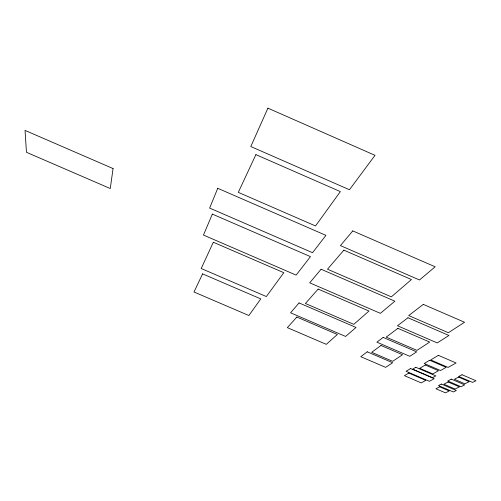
<?xml version="1.0" encoding="UTF-8"?>
<svg xmlns="http://www.w3.org/2000/svg" width="501" height="501" viewBox="0 0 501 501"><rect width="100%" height="100%" fill="white"/><g stroke="black" fill="none" stroke-linecap="round" stroke-linejoin="round"><path stroke-width="0.75" d="M113.063 168.568L110.264 188.539L26.459 152.298L25.05 130.404L113.063 168.568M217.741 188.301L209.637 208.072L312.536 252.698L325.932 235.357L217.741 188.301M212.343 214.102L203.462 235.069L296.122 275.112L310.463 256.631L212.343 214.102M267.922 108.166L250.801 146.542L349.454 189.741L375.024 155.335L267.922 108.166M213.326 242.233L201.202 268.517L266.357 296.554L283.798 272.676L213.326 242.233M255.898 154.627L238.307 192.353L315.511 225.951L340.373 191.601L255.898 154.627M202.586 273.878L194.006 291.995L248.865 315.524L260.783 298.903L202.586 273.878M352.773 230.898L340.442 245.609L419.487 279.971L435.162 266.801L352.773 230.898M321.11 269.237L309.706 282.815L380.372 313.344L394.876 301.176L321.11 269.237M343.861 250.162L327.491 269.2L391.331 296.855L411.459 279.539L343.861 250.162M299.078 302.93L290.574 312.793L345.571 336.44L356.023 327.454L299.078 302.93M318.166 289.077L305.397 303.487L353.8 324.341L368.993 311.027L318.166 289.077M296.855 317.058L287.349 327.635L326.295 344.344L337.361 334.474L296.855 317.058M423.326 304.383L408.71 315.567L448.351 332.72L464.565 322.262L423.326 304.383M407.971 317.759L397.468 325.75L437.248 342.922L448.94 335.476L407.971 317.759M383.152 337.411L376.89 342.164L409.774 356.317L416.663 351.852L383.152 337.411M397.888 328.33L386.19 337.129L416.951 350.381L429.708 342.064L397.888 328.33M367.264 351.815L360.77 356.687L385.632 367.365L392.64 362.718L367.264 351.815M380.992 345.458L371.704 352.322L392.646 361.321L402.535 354.727L380.992 345.458M410.588 368.536L406.092 371.291L429.413 381.305L434.198 378.687L410.588 368.536M415.799 367.277L412.718 369.143L432.551 377.666L435.801 375.875L415.799 367.277M429.645 360.257L424.228 363.526L440.492 370.521L446.14 367.358L429.645 360.257M408.766 373.051L404.413 375.675L421.241 382.896L425.794 380.365L408.766 373.051M438.369 355.341L430.747 359.937L448.107 367.415L456.073 362.974L438.369 355.341M425.286 365.004L419.744 368.323L432.795 373.934L438.538 370.702L425.286 365.004M441.381 384.06L438.494 385.576L453.349 391.951L456.342 390.492L441.381 384.06M451.32 379.119L447.725 380.998L461.02 386.709L464.728 384.887L451.32 379.119M448.119 382.006L443.861 384.217L455.077 389.039L459.461 386.878L448.119 382.006M462.041 374.742L458.753 376.451L472.556 382.395L475.95 380.735L462.041 374.742M439.609 386.822L435.914 388.738L445.452 392.834L449.234 390.955L439.609 386.822M458.559 377.09L454.357 379.27L464.853 383.785L469.161 381.656L458.559 377.09"/></g></svg>
